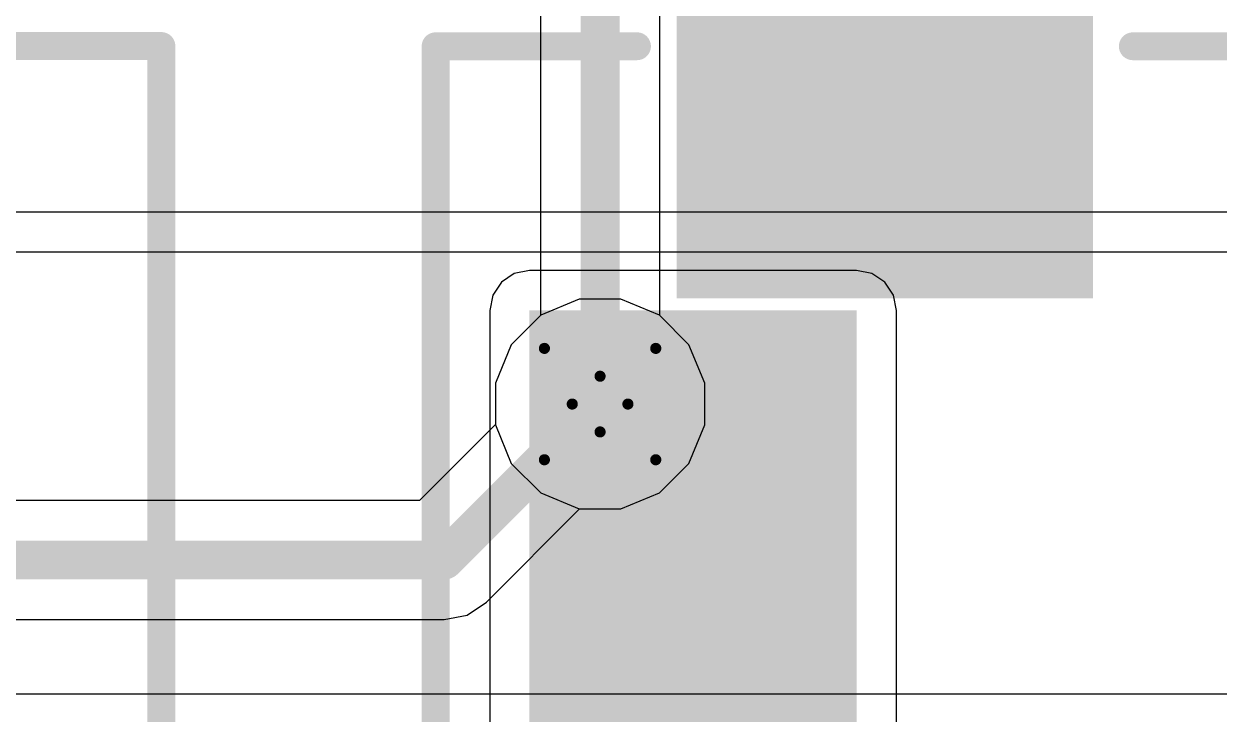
# Model space of a CAD drawing. Header units: inches. Extents: x -3 to 488, y -11 to 93.
# Drawn here: x 91.15 to 96.61, y 5.03 to 8.18 of the extents above; entities that cross this region are included whole.
import ezdxf

# ---------------------------------------------------------------- set-up
doc = ezdxf.new("R2010")
doc.units = ezdxf.units.IN
for name, color, linetype in [('Bottom Layer', 5, 'Continuous'), ('Drill Drawing', 1, 'Continuous'), ('Layer 1', 16, 'Continuous'), ('Layer 2', 76, 'Continuous'), ('Top Layer', 1, 'Continuous'), ('Top Overlay', 2, 'Continuous'), ('Top Paste', 8, 'Continuous'), ('Top Solder', 216, 'Continuous'), ('Via Holes', 16, 'Continuous')]:
    doc.layers.add(name, color=color, linetype=linetype)

msp = doc.modelspace()

# ---------------------------------------------------------------- hatches: boundary and pattern name
at = {"layer": 'Bottom Layer'}
h = msp.add_hatch(color=5, dxfattribs=at)
edge = h.paths.add_edge_path()
edge.add_arc((93.7829, 6.4459), 0.3, 0, 360)
at = {"layer": 'Layer 1'}
h = msp.add_hatch(color=16, dxfattribs=at)
edge = h.paths.add_edge_path()
edge.add_arc((93.7829, 6.4459), 0.3, 0, 360)
at = {"layer": 'Layer 2'}
msp.add_hatch(color=76, dxfattribs=at).paths.add_polyline_path([(93.4607, -5.4719), (94.9534, -5.4719), (94.9534, 6.8733), (93.4607, 6.8733)])
h = msp.add_hatch(color=76, dxfattribs=at)
edge = h.paths.add_edge_path()
edge.add_arc((93.7829, 6.4459), 0.3, 0, 360)
at = {"layer": 'Top Layer'}
msp.add_hatch(color=1, dxfattribs=at).paths.add_polyline_path([(94.1824, 8.378), (95.9824, 8.378), (95.9824, 6.978), (94.1824, 6.978)])
h = msp.add_hatch(color=1, dxfattribs=at)
edge = h.paths.add_edge_path()
edge.add_arc((93.7829, 6.4459), 0.3, 0, 360)
at = {"layer": 'Top Paste'}
msp.add_hatch(color=8, dxfattribs=at).paths.add_polyline_path([(94.1824, 8.378), (95.9824, 8.378), (95.9824, 6.978), (94.1824, 6.978)])
at = {"layer": 'Top Solder'}
msp.add_hatch(color=216, dxfattribs=at).paths.add_polyline_path([(94.1324, 8.428), (96.0324, 8.428), (96.0324, 6.928), (94.1324, 6.928)])
at = {"layer": 'Via Holes'}
h = msp.add_hatch(color=7, dxfattribs=at)
edge = h.paths.add_edge_path()
edge.add_arc((93.7829, 6.4459), 0.15, 0, 360)

# ---------------------------------------------------------------- linework, layer by layer
at = {"layer": 'Bottom Layer'}
for p, q in [((96.6439, 7.3211), (71.3248, 7.3211)), ((71.2497, 7.1398), (96.719, 7.1398)), ((93.6879, 6.9237), (93.5122, 6.851)), ((93.8779, 6.9237), (93.6879, 6.9237)), ((94.0536, 6.851), (93.8779, 6.9237)), ((93.5122, 6.851), (93.3778, 6.7166)), ((94.188, 6.7166), (94.0536, 6.851)), ((93.3778, 6.7166), (93.3051, 6.541)), ((94.2607, 6.541), (94.188, 6.7166)), ((93.3051, 6.541), (93.3051, 6.3509)), ((94.2607, 6.3509), (94.2607, 6.541)), ((93.3051, 6.3509), (93.3778, 6.1753)), ((94.188, 6.1753), (94.2607, 6.3509)), ((93.3778, 6.1753), (93.5122, 6.0409)), ((94.0536, 6.0409), (94.188, 6.1753)), ((93.5122, 6.0409), (93.6879, 5.9681)), ((93.8779, 5.9681), (94.0536, 6.0409)), ((93.6879, 5.9681), (93.8779, 5.9681))]:
    msp.add_line(p, q, dxfattribs=at)
at = {"layer": 'Drill Drawing'}
for points in [[(93.5289, 6.6999, 0.0508, 0.0508, 0), (93.7829, 6.5729, 0.0508, 0.0508, 0)], [(93.5289, 6.6999, 0.0508, 0.0508, 0), (93.6559, 6.4459, 0.0508, 0.0508, 0)], [(93.7829, 6.5729, 0.0508, 0.0508, 0), (94.0369, 6.6999, 0.0508, 0.0508, 0)], [(93.9099, 6.4459, 0.0508, 0.0508, 0), (94.0369, 6.6999, 0.0508, 0.0508, 0)], [(93.5289, 6.1919, 0.0508, 0.0508, 0), (93.6559, 6.4459, 0.0508, 0.0508, 0)], [(93.9099, 6.4459, 0.0508, 0.0508, 0), (94.0369, 6.1919, 0.0508, 0.0508, 0)], [(93.5289, 6.1919, 0.0508, 0.0508, 0), (93.7829, 6.3189, 0.0508, 0.0508, 0)], [(93.7829, 6.3189, 0.0508, 0.0508, 0), (94.0369, 6.1919, 0.0508, 0.0508, 0)]]:
    msp.add_lwpolyline(points, format="xyseb", dxfattribs=at)
for points in [[(93.5162, 6.6999, 0.0254, 0.0254, 1), (93.5416, 6.6999, 0.0254, 0.0254, 1)], [(93.5162, 6.6999, 0.0254, 0.0254, 1), (93.5416, 6.6999, 0.0254, 0.0254, 1)], [(94.0242, 6.6999, 0.0254, 0.0254, 1), (94.0496, 6.6999, 0.0254, 0.0254, 1)], [(94.0242, 6.6999, 0.0254, 0.0254, 1), (94.0496, 6.6999, 0.0254, 0.0254, 1)], [(93.7702, 6.5729, 0.0254, 0.0254, 1), (93.7956, 6.5729, 0.0254, 0.0254, 1)], [(93.7702, 6.5729, 0.0254, 0.0254, 1), (93.7956, 6.5729, 0.0254, 0.0254, 1)], [(93.6432, 6.4459, 0.0254, 0.0254, 1), (93.6686, 6.4459, 0.0254, 0.0254, 1)], [(93.6432, 6.4459, 0.0254, 0.0254, 1), (93.6686, 6.4459, 0.0254, 0.0254, 1)], [(93.8972, 6.4459, 0.0254, 0.0254, 1), (93.9226, 6.4459, 0.0254, 0.0254, 1)], [(93.8972, 6.4459, 0.0254, 0.0254, 1), (93.9226, 6.4459, 0.0254, 0.0254, 1)], [(93.7702, 6.3189, 0.0254, 0.0254, 1), (93.7956, 6.3189, 0.0254, 0.0254, 1)], [(93.7702, 6.3189, 0.0254, 0.0254, 1), (93.7956, 6.3189, 0.0254, 0.0254, 1)], [(93.5162, 6.1919, 0.0254, 0.0254, 1), (93.5416, 6.1919, 0.0254, 0.0254, 1)], [(93.5162, 6.1919, 0.0254, 0.0254, 1), (93.5416, 6.1919, 0.0254, 0.0254, 1)], [(94.0242, 6.1919, 0.0254, 0.0254, 1), (94.0496, 6.1919, 0.0254, 0.0254, 1)], [(94.0242, 6.1919, 0.0254, 0.0254, 1), (94.0496, 6.1919, 0.0254, 0.0254, 1)]]:
    msp.add_lwpolyline(points, format="xyseb", close=True, dxfattribs=at)
at = {"layer": 'Layer 1'}
for p, q in [((93.6879, 6.9237), (93.5122, 6.851)), ((93.8779, 6.9237), (93.6879, 6.9237)), ((94.0536, 6.851), (93.8779, 6.9237)), ((93.5122, 6.851), (93.3778, 6.7166)), ((94.188, 6.7166), (94.0536, 6.851)), ((93.3778, 6.7166), (93.3051, 6.541)), ((94.2607, 6.541), (94.188, 6.7166)), ((93.3051, 6.541), (93.3051, 6.3527)), ((94.2607, 6.3509), (94.2607, 6.541)), ((93.3051, 6.3527), (92.9591, 6.0066)), ((94.188, 6.1753), (94.2607, 6.3509)), ((94.0536, 6.0409), (94.188, 6.1753)), ((92.9591, 6.0066), (89.5293, 6.0066)), ((93.8779, 5.9681), (94.0536, 6.0409)), ((93.264, 5.5424), (93.6897, 5.9681)), ((93.6897, 5.9681), (93.8779, 5.9681)), ((93.1758, 5.4835), (93.264, 5.5424)), ((72.6548, 5.4628), (93.0717, 5.4628)), ((93.0717, 5.4628), (93.1758, 5.4835)), ((109.9606, 5.1233), (65.7483, 5.1233))]:
    msp.add_line(p, q, dxfattribs=at)
for points in [[(93.0717, 5.7347, 0.1778, 0.1778, 0), (93.7829, 6.4459, 0.1778, 0.1778, 0)], [(72.6548, 5.7347, 0.1778, 0.1778, 0), (93.0717, 5.7347, 0.1778, 0.1778, 0)]]:
    msp.add_lwpolyline(points, format="xyseb", dxfattribs=at)
for points in [[(93.7385, 6.4459, 0.0889, 0.0889, 1), (93.8274, 6.4459, 0.0889, 0.0889, 1)], [(93.0273, 5.7347, 0.0889, 0.0889, 1), (93.1162, 5.7347, 0.0889, 0.0889, 1)], [(93.0273, 5.7347, 0.0889, 0.0889, 1), (93.1162, 5.7347, 0.0889, 0.0889, 1)]]:
    msp.add_lwpolyline(points, format="xyseb", close=True, dxfattribs=at)
at = {"layer": 'Layer 2'}
for p, q in [((93.3913, 7.0408), (93.3325, 7.0015)), ((93.4607, 7.0546), (93.3913, 7.0408)), ((94.9534, 7.0546), (93.4607, 7.0546)), ((95.0227, 7.0408), (94.9534, 7.0546)), ((95.0816, 7.0015), (95.0227, 7.0408)), ((93.3325, 7.0015), (93.2932, 6.9427)), ((95.1209, 6.9427), (95.0816, 7.0015)), ((93.2932, 6.9427), (93.2794, 6.8733)), ((95.1347, 6.8733), (95.1209, 6.9427)), ((93.2794, 6.8733), (93.2794, -5.4719)), ((95.1347, -5.4719), (95.1347, 6.8733))]:
    msp.add_line(p, q, dxfattribs=at)
at = {"layer": 'Top Layer'}
for p, q in [((93.511, 8.3852), (93.511, 6.8497)), ((94.0548, 6.8497), (94.0548, 8.2726)), ((93.511, 6.8497), (93.3778, 6.7166)), ((94.188, 6.7166), (94.0548, 6.8497)), ((93.3778, 6.7166), (93.3051, 6.541)), ((94.2607, 6.541), (94.188, 6.7166)), ((93.3051, 6.541), (93.3051, 6.3509)), ((94.2607, 6.3509), (94.2607, 6.541)), ((93.3051, 6.3509), (93.3778, 6.1753)), ((94.188, 6.1753), (94.2607, 6.3509)), ((93.3778, 6.1753), (93.5122, 6.0409)), ((94.0536, 6.0409), (94.188, 6.1753)), ((93.5122, 6.0409), (93.6879, 5.9681)), ((93.8779, 5.9681), (94.0536, 6.0409)), ((93.6879, 5.9681), (93.8779, 5.9681))]:
    msp.add_line(p, q, dxfattribs=at)
msp.add_lwpolyline([(93.7829, 6.4459, 0.1778, 0.1778, 0), (93.7829, 8.3852, 0.1778, 0.1778, 0)], format="xyseb", dxfattribs=at)
msp.add_lwpolyline([(93.7385, 6.4459, 0.0889, 0.0889, 1), (93.8274, 6.4459, 0.0889, 0.0889, 1)], format="xyseb", close=True, dxfattribs=at)
at = {"layer": 'Top Overlay'}
for points in [[(90.0805, 8.0791, 0.127, 0.127, 0), (91.7813, 8.0791, 0.127, 0.127, 0)], [(91.7813, -5.1908, 0.127, 0.127, 0), (91.7813, 8.0791, 0.127, 0.127, 0)], [(93.0324, 8.078, 0.127, 0.127, 0), (93.9513, 8.078, 0.127, 0.127, 0)], [(93.0324, 7.8281, 0.127, 0.127, 0), (93.0324, 8.078, 0.127, 0.127, 0)], [(96.2136, 8.078, 0.127, 0.127, 0), (99.6513, 8.078, 0.127, 0.127, 0)], [(93.0324, -4.2908, 0.127, 0.127, 0), (93.0324, 7.8281, 0.127, 0.127, 0)]]:
    msp.add_lwpolyline(points, format="xyseb", dxfattribs=at)
for points in [[(91.7496, 8.0791, 0.0635, 0.0635, 1), (91.8131, 8.0791, 0.0635, 0.0635, 1)], [(91.7496, 8.0791, 0.0635, 0.0635, 1), (91.8131, 8.0791, 0.0635, 0.0635, 1)], [(93.0007, 8.078, 0.0635, 0.0635, 1), (93.0642, 8.078, 0.0635, 0.0635, 1)], [(93.0007, 8.078, 0.0635, 0.0635, 1), (93.0642, 8.078, 0.0635, 0.0635, 1)], [(93.9195, 8.078, 0.0635, 0.0635, 1), (93.983, 8.078, 0.0635, 0.0635, 1)], [(96.1818, 8.078, 0.0635, 0.0635, 1), (96.2453, 8.078, 0.0635, 0.0635, 1)], [(93.0007, 7.8281, 0.0635, 0.0635, 1), (93.0642, 7.8281, 0.0635, 0.0635, 1)], [(93.0007, 7.8281, 0.0635, 0.0635, 1), (93.0642, 7.8281, 0.0635, 0.0635, 1)]]:
    msp.add_lwpolyline(points, format="xyseb", close=True, dxfattribs=at)

doc.saveas('drawing.dxf')
